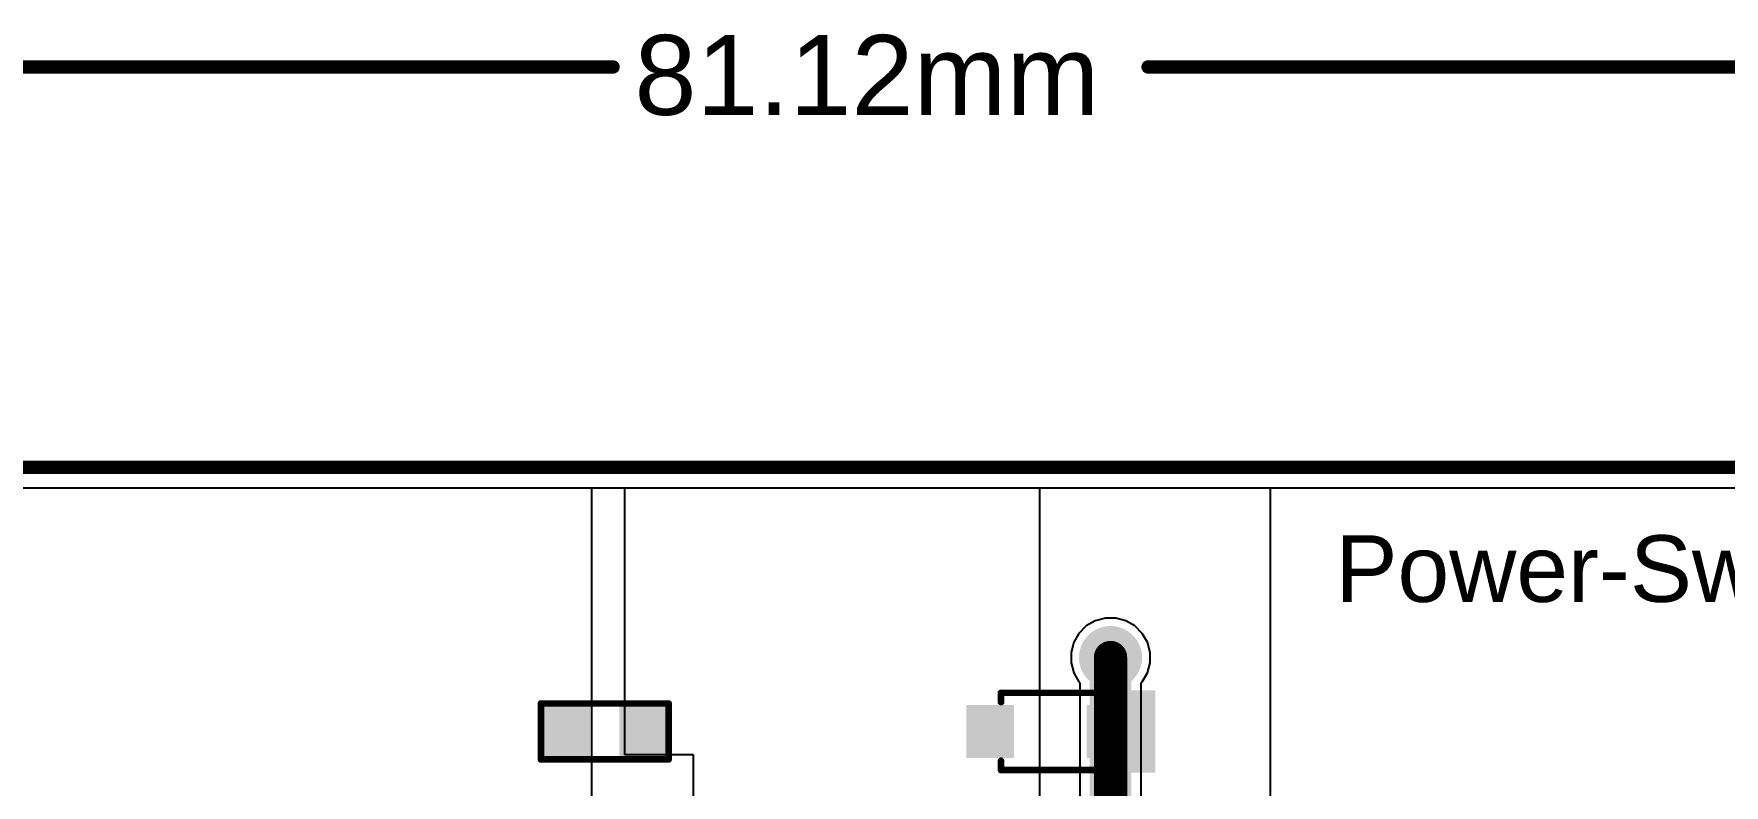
# Model space of a CAD drawing. Header units: inches. Extents: x -1 to 209, y -13 to 94.
# Drawn here: x 23.52 to 55.78, y 53.86 to 68.2 of the extents above; entities that cross this region are included whole.
import ezdxf

# ---------------------------------------------------------------- set-up
doc = ezdxf.new("R2010")
doc.units = ezdxf.units.IN
for name, color, linetype in [('Board Outline', 216, 'Continuous'), ('Bottom Layer', 5, 'Continuous'), ('Bottom Solder', 6, 'Continuous'), ('Dimensions', 6, 'Continuous'), ('Drill Drawing', 1, 'Continuous'), ('Top Layer', 1, 'Continuous'), ('Top Overlay', 2, 'Continuous'), ('Top Paste', 8, 'Continuous'), ('Top Solder', 216, 'Continuous'), ('Via Holes', 16, 'Continuous')]:
    doc.layers.add(name, color=color, linetype=linetype)
doc.styles.add('Arial', font='', dxfattribs={"height": 0.2})
doc.styles.get('Arial').set_extended_font_data('Arial')

# ---------------------------------------------------------------- blocks, each defined once
blk = doc.blocks.new('R___0603_15')
at = {"layer": 'Top Layer'}
for points in [[(-0.381, 0.4445), (-0.381, -0.4445), (-1.143, -0.4445), (-1.143, 0.4445)], [(1.143, 0.4445), (1.143, -0.4445), (0.381, -0.4445), (0.381, 0.4445)]]:
    blk.add_hatch(color=1, dxfattribs=at).paths.add_polyline_path(points)
at = {"layer": 'Top Paste'}
for points in [[(-0.381, 0.4445), (-0.381, -0.4445), (-1.143, -0.4445), (-1.143, 0.4445)], [(1.143, 0.4445), (1.143, -0.4445), (0.381, -0.4445), (0.381, 0.4445)]]:
    blk.add_hatch(color=8, dxfattribs=at).paths.add_polyline_path(points)
at = {"layer": 'Top Solder'}
for points in [[(-0.2794, 0.5461), (-0.2794, -0.5461), (-1.2446, -0.5461), (-1.2446, 0.5461)], [(1.2446, 0.5461), (1.2446, -0.5461), (0.2794, -0.5461), (0.2794, 0.5461)]]:
    blk.add_hatch(color=216, dxfattribs=at).paths.add_polyline_path(points)
at = {"layer": 'Top Overlay'}
for points in [[(-1.2192, 0.5334, 0.127, 0.127, 0), (-1.2192, -0.5334, 0.127, 0.127, 0)], [(1.2192, 0.5334, 0.127, 0.127, 0), (-1.2192, 0.5334, 0.127, 0.127, 0)], [(1.2192, 0.5334, 0.127, 0.127, 0), (1.2192, -0.5334, 0.127, 0.127, 0)], [(1.2192, -0.5334, 0.127, 0.127, 0), (-1.2192, -0.5334, 0.127, 0.127, 0)]]:
    blk.add_lwpolyline(points, format="xyseb", dxfattribs=at)
for points in [[(-1.25095, 0.5334, 0.0635, 0.0635, 1), (-1.18745, 0.5334, 0.0635, 0.0635, 1)], [(-1.25095, 0.5334, 0.0635, 0.0635, 1), (-1.18745, 0.5334, 0.0635, 0.0635, 1)], [(1.18745, 0.5334, 0.0635, 0.0635, 1), (1.25095, 0.5334, 0.0635, 0.0635, 1)], [(1.18745, 0.5334, 0.0635, 0.0635, 1), (1.25095, 0.5334, 0.0635, 0.0635, 1)], [(-1.25095, -0.5334, 0.0635, 0.0635, 1), (-1.18745, -0.5334, 0.0635, 0.0635, 1)], [(-1.25095, -0.5334, 0.0635, 0.0635, 1), (-1.18745, -0.5334, 0.0635, 0.0635, 1)], [(1.18745, -0.5334, 0.0635, 0.0635, 1), (1.25095, -0.5334, 0.0635, 0.0635, 1)], [(1.18745, -0.5334, 0.0635, 0.0635, 1), (1.25095, -0.5334, 0.0635, 0.0635, 1)]]:
    blk.add_lwpolyline(points, format="xyseb", close=True, dxfattribs=at)
blk = doc.blocks.new('SOD_323_29')
at = {"layer": 'Top Layer'}
for points in [[(-0.75, -0.45), (-1.55, -0.45), (-1.55, 0.45), (-0.75, 0.45)], [(1.55, -0.45), (0.75, -0.45), (0.75, 0.45), (1.55, 0.45)]]:
    blk.add_hatch(color=1, dxfattribs=at).paths.add_polyline_path(points)
at = {"layer": 'Top Overlay'}
for points in [[(-2.007, 0.483), (-0.914, 0.483), (-0.914, 0.787), (-2.007, 0.787)], [(-2.007, -0.508), (-1.575, -0.508), (-1.575, 0.508), (-2.007, 0.508)], [(-2.007, -0.787), (-0.914, -0.787), (-0.914, -0.483), (-2.007, -0.483)]]:
    blk.add_hatch(color=2, dxfattribs=at).paths.add_polyline_path(points)
at = {"layer": 'Top Paste'}
for points in [[(-0.75, -0.45), (-1.55, -0.45), (-1.55, 0.45), (-0.75, 0.45)], [(1.55, -0.45), (0.75, -0.45), (0.75, 0.45), (1.55, 0.45)]]:
    blk.add_hatch(color=8, dxfattribs=at).paths.add_polyline_path(points)
at = {"layer": 'Top Solder'}
for points in [[(-0.695, -0.505), (-1.605, -0.505), (-1.605, 0.505), (-0.695, 0.505)], [(1.605, -0.505), (0.695, -0.505), (0.695, 0.505), (1.605, 0.505)]]:
    blk.add_hatch(color=216, dxfattribs=at).paths.add_polyline_path(points)
at = {"layer": 'Top Overlay'}
for points in [[(0.94, 0.737, 0.127, 0.127, 0), (-0.914, 0.737, 0.127, 0.127, 0)], [(0.94, 0.737, 0.127, 0.127, 0), (0.94, 0.559, 0.127, 0.127, 0)], [(0.94, -0.559, 0.127, 0.127, 0), (0.94, -0.737, 0.127, 0.127, 0)], [(0.94, -0.737, 0.127, 0.127, 0), (-0.914, -0.737, 0.127, 0.127, 0)]]:
    blk.add_lwpolyline(points, format="xyseb", dxfattribs=at)
for points in [[(-0.946, 0.737, 0.0635, 0.0635, 1), (-0.883, 0.737, 0.0635, 0.0635, 1)], [(0.908, 0.737, 0.0635, 0.0635, 1), (0.972, 0.737, 0.0635, 0.0635, 1)], [(0.908, 0.737, 0.0635, 0.0635, 1), (0.972, 0.737, 0.0635, 0.0635, 1)], [(0.908, 0.559, 0.0635, 0.0635, 1), (0.972, 0.559, 0.0635, 0.0635, 1)], [(0.908, -0.559, 0.0635, 0.0635, 1), (0.972, -0.559, 0.0635, 0.0635, 1)], [(-0.946, -0.737, 0.0635, 0.0635, 1), (-0.883, -0.737, 0.0635, 0.0635, 1)], [(0.908, -0.737, 0.0635, 0.0635, 1), (0.972, -0.737, 0.0635, 0.0635, 1)], [(0.908, -0.737, 0.0635, 0.0635, 1), (0.972, -0.737, 0.0635, 0.0635, 1)]]:
    blk.add_lwpolyline(points, format="xyseb", close=True, dxfattribs=at)

msp = doc.modelspace()

# ---------------------------------------------------------------- hatches: boundary and pattern name
at = {"layer": 'Bottom Layer'}
h = msp.add_hatch(color=5, dxfattribs=at)
edge = h.paths.add_edge_path()
edge.add_arc((44.069, 56.296), 0.5, 0, 360)
at = {"layer": 'Bottom Solder'}
h = msp.add_hatch(color=6, dxfattribs=at)
edge = h.paths.add_edge_path()
edge.add_arc((44.069, 56.296), 0.602, 0, 360)
at = {"layer": 'Top Layer'}
h = msp.add_hatch(color=1, dxfattribs=at)
edge = h.paths.add_edge_path()
edge.add_arc((44.069, 56.296), 0.5, 0, 360)
msp.add_hatch(color=1, dxfattribs=at).paths.add_polyline_path([(43.669, 52.634), (44.469, 52.634), (44.469, 56.296), (43.669, 56.296)])
at = {"layer": 'Top Solder'}
h = msp.add_hatch(color=216, dxfattribs=at)
edge = h.paths.add_edge_path()
edge.add_arc((44.069, 56.296), 0.602, 0, 360)
at = {"layer": 'Via Holes'}
h = msp.add_hatch(color=7, dxfattribs=at)
edge = h.paths.add_edge_path()
edge.add_arc((44.069, 56.296), 0.3, 0, 360)

# ---------------------------------------------------------------- linework, layer by layer
at = {"layer": 'Board Outline'}
msp.add_lwpolyline([(0, 59.923, 0.254, 0.254, 0), (73.572, 59.923, 0.254, 0.254, 0)], format="xyseb", dxfattribs=at)
at = {"layer": 'Bottom Layer'}
for p, q in [((0.388, 59.534), (73.572, 59.534)), ((43.606, 56.899), (43.466, 56.758)), ((43.778, 56.998), (43.606, 56.899)), ((43.97, 57.05), (43.778, 56.998)), ((44.168, 57.05), (43.97, 57.05)), ((44.36, 56.998), (44.168, 57.05)), ((44.532, 56.899), (44.36, 56.998)), ((44.672, 56.758), (44.532, 56.899)), ((43.366, 56.587), (43.315, 56.395)), ((43.466, 56.758), (43.366, 56.587)), ((44.772, 56.587), (44.672, 56.758)), ((44.823, 56.395), (44.772, 56.587)), ((43.315, 56.395), (43.315, 56.196)), ((43.315, 56.196), (43.366, 56.004)), ((44.772, 56.004), (44.823, 56.196)), ((44.823, 56.196), (44.823, 56.395)), ((43.366, 56.004), (43.466, 55.833)), ((43.466, 55.833), (43.486, 55.812)), ((43.486, 55.812), (43.486, 42.924)), ((44.652, 55.812), (44.672, 55.833)), ((44.652, 42.924), (44.652, 55.812)), ((44.672, 55.833), (44.772, 56.004))]:
    msp.add_line(p, q, dxfattribs=at)
msp.add_lwpolyline([(44.069, 42.924, 0.635, 0.635, 0), (44.069, 56.296, 0.635, 0.635, 0)], format="xyseb", dxfattribs=at)
msp.add_lwpolyline([(43.91, 56.296, 0.318, 0.318, 1), (44.228, 56.296, 0.318, 0.318, 1)], format="xyseb", close=True, dxfattribs=at)
at = {"layer": 'Dimensions'}
for points in [[(-0.471, 67.564, 0.254, 0.254, 0), (34.577, 67.564, 0.254, 0.254, 0)], [(44.784, 67.564, 0.254, 0.254, 0), (80.645, 67.564, 0.254, 0.254, 0)]]:
    msp.add_lwpolyline(points, format="xyseb", dxfattribs=at)
for points in [[(34.513, 67.564, 0.127, 0.127, 1), (34.64, 67.564, 0.127, 0.127, 1)], [(44.721, 67.564, 0.127, 0.127, 1), (44.848, 67.564, 0.127, 0.127, 1)]]:
    msp.add_lwpolyline(points, format="xyseb", close=True, dxfattribs=at)
at = {"layer": 'Drill Drawing'}
for points in [[(44.323, 56.296, 0.0508, 0.0508, 1), (43.815, 56.296, 0.0508, 0.0508, 1)], [(43.802, 56.296, 0.0254, 0.0254, 1), (43.828, 56.296, 0.0254, 0.0254, 1)], [(44.31, 56.296, 0.0254, 0.0254, 1), (44.336, 56.296, 0.0254, 0.0254, 1)]]:
    msp.add_lwpolyline(points, format="xyseb", close=True, dxfattribs=at)
at = {"layer": 'Top Layer'}
for p, q in [((0.388, 59.534), (34.161, 59.534)), ((34.161, 59.534), (34.161, 43.469)), ((34.798, 59.534), (42.715, 59.534)), ((34.798, 54.442), (34.798, 59.534)), ((42.715, 59.534), (42.715, 53.338)), ((47.119, 25.983), (47.119, 59.534)), ((47.119, 59.534), (73.572, 59.534)), ((36.111, 54.442), (34.798, 54.442)), ((36.111, 44.948), (36.111, 54.442))]:
    msp.add_line(p, q, dxfattribs=at)

# ---------------------------------------------------------------- block references
at = {"rotation": 180}
for name, p in [('SOD_323_29', (42.919, 54.886)), ('R___0603_15', (34.417, 54.886))]:
    msp.add_blockref(name, p, dxfattribs=at)

# ---------------------------------------------------------------- texts
at = {"layer": 'Dimensions', "style": 'Arial'}
msp.add_text('81.12mm', height=1.524, dxfattribs=at).set_placement((34.983, 66.65))
at = {"layer": 'Top Overlay', "style": 'Arial'}
msp.add_text('Power-Switcher_v1.0', height=1.27, dxfattribs=at).set_placement((48.362, 57.358))

doc.saveas('drawing.dxf')
